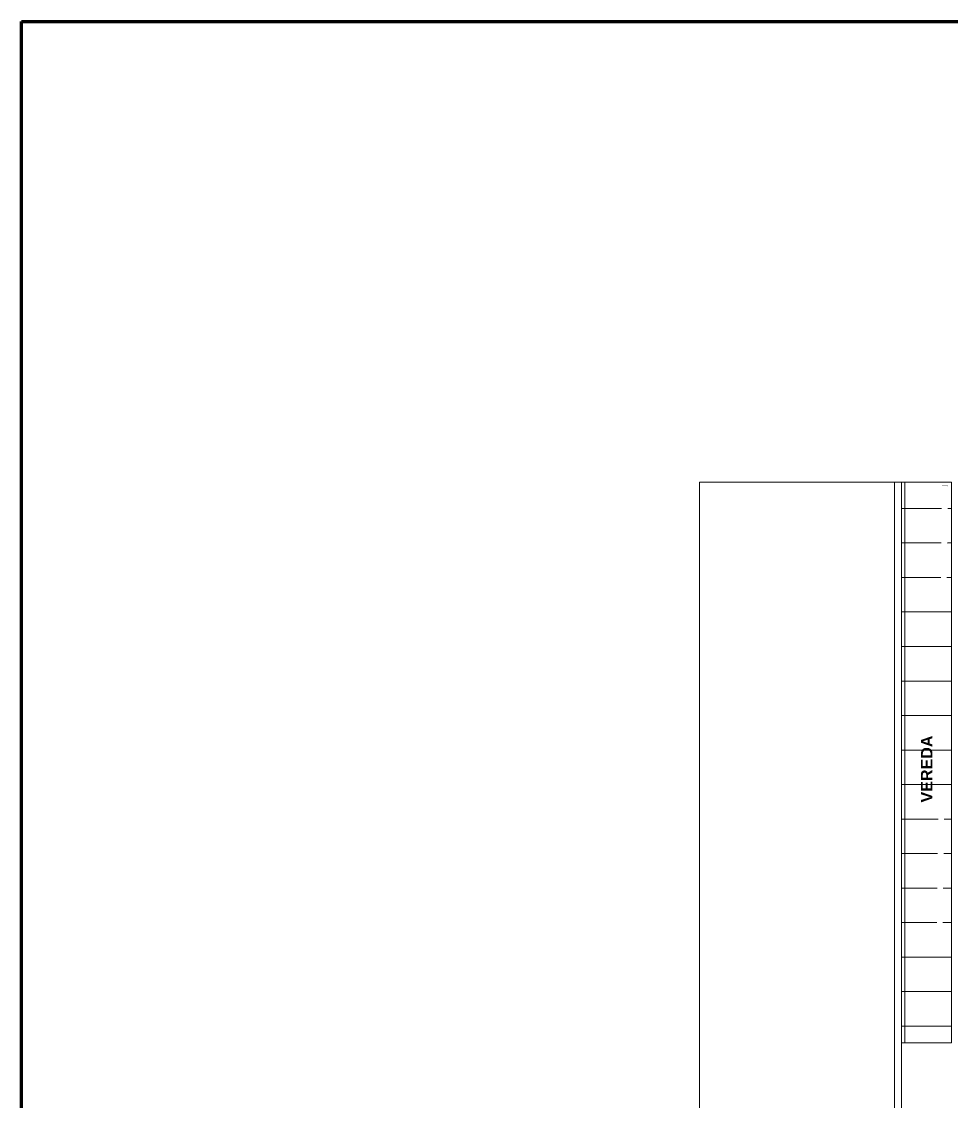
# Model space of a CAD drawing. Header units: inches. Extents: x -38 to 5698, y -33 to 92.
# Drawn here: x -38.24 to 2.17, y 44.73 to 91.66 of the extents above; entities that cross this region are included whole.
import ezdxf

# ---------------------------------------------------------------- set-up
doc = ezdxf.new("R2010")
doc.units = ezdxf.units.IN
doc.header["$MEASUREMENT"] = 0
doc.set_wipeout_variables(frame=1)
doc.linetypes.add('Wipeout_Contour', pattern=[1, 0, -1])
for name, color, linetype in [('08 _ STR _ EXT _ 10 Vereda Exterior', 7, 'Continuous'), ('08 _ STR _ EXT _ Pista exterior', 7, 'Continuous'), ('Estructura Compleja - Cubiertas', 7, 'Continuous'), ('MOD', 7, 'Continuous'), ('Notas - Textos', 7, 'Continuous')]:
    doc.layers.add(name, color=color, linetype=linetype)
doc.layers.add('COTAS', color=253, linetype='Continuous', lineweight=13)
doc.styles.add('Estilo_Generado_1', font='swisseb.ttf')
pattern_1 = [(0, (0, 0), (0, 1.5), []), (90, (0, 0), (-3, 0), [])]

msp = doc.modelspace()

# ---------------------------------------------------------------- linework, layer by layer
at = {"layer": '08 _ STR _ EXT _ 10 Vereda Exterior', "color": 7, "linetype": 'Continuous', "lineweight": 13}
msp.add_line((-0.3, 0), (-0.3, 71.641), dxfattribs=at)
at = {"layer": '08 _ STR _ EXT _ Pista exterior', "color": 7, "linetype": 'Continuous', "lineweight": 13, "flags": 128}
for points in [[(-8.772, 71.64), (-0.3, 71.64)], [(-8.772, 0), (-8.772, 71.64)], [(-0.3, 71.64), (-0.3, 0)]]:
    msp.add_lwpolyline(points, dxfattribs=at)

# ---------------------------------------------------------------- wipeouts: each hides what was drawn before it
at = {"color": 254, "linetype": 'Wipeout_Contour', "lineweight": 0, "ltscale": 237.852847}
msp.add_wipeout([(0, 47.282), (0.15, 47.282), (0.15, 71.64), (0, 71.64)], dxfattribs=at).dxf.layer = '08 _ STR _ EXT _ 10 Vereda Exterior'

# ---------------------------------------------------------------- next in the draw order: hatches: boundary and pattern name
at = {"layer": '08 _ STR _ EXT _ 10 Vereda Exterior', "linetype": 'Continuous', "lineweight": 13}
h = msp.add_hatch(dxfattribs=at)
h.set_pattern_fill('CEMENTO_PULIDO_1_50X3_00_69', color=252, style=0, pattern_type=2)
h.set_pattern_definition(pattern_1)
h.paths.add_polyline_path([(0, 47.282), (0.15, 47.282), (0.15, 71.64), (0, 71.64)])

# ---------------------------------------------------------------- next in the draw order: linework, layer by layer
at = {"layer": '08 _ STR _ EXT _ 10 Vereda Exterior', "color": 252, "linetype": 'Continuous', "lineweight": 13, "flags": 128}
for points in [[(0, 71.64), (0.15, 71.64)], [(0, 47.282), (0, 71.64)], [(0.15, 71.64), (0.15, 47.282)], [(0.15, 47.282), (0, 47.282)]]:
    msp.add_lwpolyline(points, dxfattribs=at)

# ---------------------------------------------------------------- next in the draw order: wipeouts: each hides what was drawn before it
at = {"color": 254, "linetype": 'Wipeout_Contour', "lineweight": 0, "ltscale": 237.927055}
msp.add_wipeout([(0.15, 47.282), (2.17, 47.282), (2.17, 71.64), (0.15, 71.64)], dxfattribs=at).dxf.layer = 'Estructura Compleja - Cubiertas'

# ---------------------------------------------------------------- next in the draw order: hatches: boundary and pattern name
at = {"layer": 'Estructura Compleja - Cubiertas', "linetype": 'Continuous', "lineweight": 13}
h = msp.add_hatch(dxfattribs=at)
h.set_pattern_fill('CEMENTO_PULIDO_1_50X3_00_69', color=252, style=0, pattern_type=2)
h.set_pattern_definition(pattern_1)
h.paths.add_polyline_path([(0.15, 47.282), (2.17, 47.282), (2.17, 71.64), (0.15, 71.64)])

# ---------------------------------------------------------------- next in the draw order: linework, layer by layer
at = {"layer": '08 _ STR _ EXT _ 10 Vereda Exterior', "color": 7, "linetype": 'Continuous', "lineweight": 13}
for p, q in [((0, 71.641), (-0.3, 71.641)), ((0, 0), (0, 71.641))]:
    msp.add_line(p, q, dxfattribs=at)
at = {"layer": 'Estructura Compleja - Cubiertas', "color": 252, "linetype": 'Continuous', "lineweight": 13, "flags": 128}
for points in [[(0.15, 71.64), (2.17, 71.64)], [(0.15, 47.282), (0.15, 71.64)], [(2.17, 71.64), (2.17, 47.282)], [(2.17, 47.282), (0.15, 47.282)]]:
    msp.add_lwpolyline(points, dxfattribs=at)
at = {"layer": 'MOD', "color": 7, "linetype": 'Continuous', "lineweight": 13}
msp.add_line((2.015, 71.474), (1.765, 71.477), dxfattribs=at)

# ---------------------------------------------------------------- next in the draw order: texts
at = {"layer": 'Notas - Textos', "color": 251, "linetype": 'Continuous', "lineweight": 13, "insert": (0.847, 59.176), "char_height": 0.5, "attachment_point": 2, "rotation": 90, "style": 'Estilo_Generado_1'}
msp.add_mtext('\\A1;{\\pqc;\\fSwis721 Ex BT|b1|i0|c0|p34;VEREDA}', dxfattribs=at)

# ---------------------------------------------------------------- next in the draw order: wipeouts: each hides what was drawn before it
at = {"color": 254, "linetype": 'Wipeout_Contour', "lineweight": 0, "ltscale": 276.307045}
msp.add_wipeout([(1.765, 71.477), (1.708, 66.627), (1.958, 66.624), (2.015, 71.474)], dxfattribs=at).dxf.layer = 'MOD'
at = {"color": 254, "linetype": 'Wipeout_Contour', "lineweight": 0, "ltscale": 220.01601}
msp.add_wipeout([(1.602, 57.478), (1.544, 52.478), (1.794, 52.475), (1.852, 57.475)], dxfattribs=at).dxf.layer = 'MOD'

# ---------------------------------------------------------------- next in the draw order: linework, layer by layer
at = {"layer": 'COTAS', "color": 1, "linetype": 'ByBlock', "lineweight": 140}
msp.add_lwpolyline([(-38.241, 91.663), (630.501, 91.663), (630.501, -33.22), (-38.241, -33.22)], close=True, dxfattribs=at)

doc.saveas('drawing.dxf')
